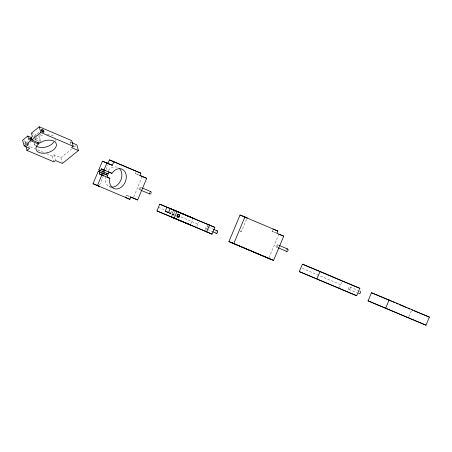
<?xml version="1.0" encoding="UTF-8"?>
<svg xmlns="http://www.w3.org/2000/svg" width="452" height="452" viewBox="0 0 452 452"><rect width="100%" height="100%" fill="white"/><g stroke="black" fill="none" stroke-linecap="round" stroke-linejoin="round"><path stroke-width="0.34" stroke-dasharray="2.26 1.69" d="M105.446 176.506L105.152 178.557A10.503 7.972 -67.8 0 0 111.022 187.139M99.559 185.15L103.271 176.28M106.107 169.506L108.096 164.754M125.47 197.496L126.413 195.241L129.566 196.53M139.182 175.195L135.459 173.613L135.928 172.489M133.769 196.874L142.018 177.156M171.636 215.672L173.438 211.372M172.523 216.192L174.653 211.09M190.857 223.729L192.659 219.429M196.699 226.452L198.439 222.13M205.457 230.605L208.027 224.463M240.402 231.062L241.396 231.469L246.606 219.022M276.381 233.13L272.036 231.283L272.505 230.158M268.951 257.883L278.596 234.831M339.305 287.867L341.961 281.698M408.874 316.739L411.484 310.501M35.821 137.916L40.347 139.928L38.799 140.917L34.403 139.131A1.22 0.588 51.1 0 1 33.877 139.154M35.386 139.843L35.736 139.448L34.51 138.928M25.662 143.041L30.493 139.148M34.16 136.193L39.522 131.882M27.239 144.906L30.838 142.007M34.923 138.713L36.482 137.459M39.081 135.363L41.16 133.69M46.579 153.703L52.353 156.16L54.02 154.816L60.85 157.72L62.421 163.443M70.546 143.832L70.02 141.928L70.857 141.256M60.85 157.72L71.518 149.126M74.184 146.979L75.783 145.691M170.398 213.35L170.246 213.457A1.22 0.927 -67.8 0 1 169.506 213.497L174.489 215.531M169.054 212.773L171.952 213.892A1.22 0.927 -67.8 0 0 171.98 211.875L174.992 213.101M36.951 135.453L39.403 136.493L41.251 135.6A10.503 6.164 -15.4 0 1 43.206 134.967M25.453 142.821L25.979 142.962A1.22 0.588 51.1 0 0 25.594 143.612M174.156 214.954L169.5 212.965L170.506 213.191A1.22 0.927 -67.8 0 1 171.98 211.875M135.459 173.613L139.244 175.161M272.036 231.283L276.285 233.023M109.039 186.506L110.932 187.281M197.648 224.022L180.275 216.632M340.644 284.675L300.885 267.765M240.108 230.938L241.402 231.469M70.02 141.928L71.263 142.453M31.437 133.103L36.341 135.193M33.408 136.973L34.437 137.414M277.449 244.69L278.726 245.233M140.504 187.247L141.781 187.789M276.449 247.074L277.731 247.617M139.51 189.631L140.787 190.173M23.815 140.736L26.849 142.03M26.679 145.239L35.024 148.787M37.589 149.883L44.008 152.612M349.893 286.986L358.21 290.523M208.327 227.09L212.807 229M158.398 207.327L164.89 210.09M169.336 211.982L174.54 214.197M171.873 213.949L174.726 215.163M348.893 289.37L356.571 292.636M207.332 229.475L211.813 231.379M126.413 195.241L129.515 196.563M38.799 140.917L39.431 143.199M55.02 139.352L55.545 141.256M54.02 154.816L55.421 159.901M52.353 156.16L53.929 161.878M39.403 136.493L40.979 142.216M35.736 139.448L36.053 140.595M34.386 143.222L35.437 147.036M28.058 142.544L29.284 146.99M27.363 145.081L27.34 144.572A1.22 0.588 51.1 0 1 27.103 144.979M108.271 170.472A10.503 7.972 -67.8 0 1 118.023 167.545M35.663 145.617A10.503 6.164 -15.4 0 1 34.488 143.753M47.2 134.408A10.503 6.164 -15.4 0 1 54.308 137.199M27.312 144.753A1.712 0.825 51.1 0 1 26.482 145.578M25.058 144.098A1.712 0.825 51.1 0 1 26.069 143.086M34.098 136.764A1.22 0.588 51.1 0 1 34.691 136.171M149.363 192.795A1.294 0.842 -67 0 1 149.623 192.179M215.909 232.096A1.294 0.842 -67 0 1 216.011 231.774M206.75 228.808A1.294 0.842 -67 0 1 205.649 228.356A1.294 0.842 -67 0 1 206.355 226.672A1.294 0.842 -67 0 1 207.451 227.124M207.327 228.057A1.294 0.842 -67 0 1 207.174 228.356M140.205 189.507A1.294 0.842 -67 0 0 140.691 187.371A1.294 0.842 -67 0 0 139.126 188.439A1.294 0.842 -67 0 0 140.205 189.507M277.144 246.95A1.294 0.842 -67 0 0 277.63 244.814A1.294 0.842 -67 0 0 276.07 245.882A1.294 0.842 -67 0 0 277.144 246.95M349.588 289.246A1.294 0.842 -67 0 0 350.074 287.11A1.294 0.842 -67 0 0 348.515 288.178A1.294 0.842 -67 0 0 349.588 289.246"/><path stroke-width="0.68" d="M109.288 172.268L108.265 173.958L98.796 169.963L102.468 161.172L107.932 163.5L109.44 159.895L140.815 173.167L139.871 175.416L146.697 178.32L137.651 199.948L130.826 197.049L129.882 199.298L93.044 183.704L98.231 171.314L99.994 172.037L99.242 173.839L109.859 178.308L109.57 180.359A10.503 7.972 -67.8 0 0 119.774 188.151A10.503 7.972 -67.8 0 0 125.373 172.472A10.503 7.972 -67.8 0 0 112.271 172.794L111.932 173.353L108.107 171.788M99.242 173.839L101.299 174.715L102.05 172.907L107.757 175.331L107.214 177.229L109.859 178.308M111.932 173.353L101.316 168.878L100.559 170.681L98.796 169.963M103.372 169.754L102.615 171.557L103.966 172.133L104.717 170.331L105.61 170.692L101.316 168.878M101.892 174.918L97.462 185.506L96.688 185.218M103.966 169.963L106.887 162.98L112.345 165.302L113.853 161.697M103.401 173.483L102.644 175.286L103.536 175.647L101.304 174.715M166.929 207.123L159.72 204.174L156.951 210.96L212.028 234.125L214.853 227.367L170.161 208.445L168.466 212.502L165.229 211.18L166.929 207.123L190.625 217.073M156.951 210.96L174.252 218.033L177.077 211.27M212.028 234.125L205.202 231.221L206.671 231.819L209.502 225.062L208.027 224.463M228.921 241.611L240.046 215.022L244.899 217.005L233.814 243.504L228.921 241.611L273.579 260.414L283.715 236.17L276.89 233.272L277.833 231.017L240.046 215.022M299.281 271.595L302.45 264.183L320.044 271.375L359.803 288.286L356.696 295.721L299.281 271.595L356.696 295.721M316.937 278.811L320.044 271.375M368.081 300.857L371.471 292.749L389.127 299.964L429.4 317.095L426.004 325.203L368.081 300.857L426.004 325.203M385.737 308.078L389.127 299.964M37.906 142.267L38.38 143.985L36.957 145.561A10.503 6.164 -15.4 0 0 44.262 153.228A10.503 6.164 -15.4 0 0 56.421 144.437A10.503 6.164 -15.4 0 0 42.821 141.318L39.431 143.199L31.674 139.9L31.041 137.611L32.38 136.538L31.437 133.103L39.267 126.797L71.687 140.583L73.264 146.307L71.597 147.646L78.422 150.55L62.421 163.443L55.596 160.539L53.929 161.878L26.967 150.414L25.741 145.962M31.448 137.623L27.77 136.058L22.6 140.222L24.171 145.939L29.634 148.262L26.967 150.414M32.103 139.289L30.041 138.419L28.708 139.493L27.77 136.058M24.171 145.939L30.674 140.702L38.38 143.985M31.674 139.9L40.838 132.515L73.264 146.307M174.896 210.513L173.952 210.14L174.625 210.462M107.757 175.331L98.231 171.314M140.815 173.167L109.44 159.895M272.98 229.034L277.833 231.017M146.697 178.32L139.804 175.461M102.468 161.172L107.293 163.178M107.525 163.302L112.345 165.302M278.861 234.187L283.715 236.17M106.502 173.24L108.265 173.958M214.853 227.367L191.885 217.858M342.209 281.093L359.803 288.286M411.744 309.88L413.004 310.394M414.269 310.908L429.4 317.095M137.651 199.948L130.136 196.829M93.044 183.704L97.852 185.727M125.47 197.496L129.882 199.298M96.965 185.331L99.553 186.427L98.118 185.812M106.887 163.008C103.508 161.635 111.356 164.861 107.926 163.466M245.792 217.412C241.441 215.627 250.453 219.356 246.074 217.553M182.337 213.734L193.173 218.203L191.224 217.327M181.721 213.48L175.896 211.016M71.885 142.719L76.851 144.832L78.422 150.55M279.364 245.509L287.687 249.046M142.425 188.06L150.742 191.603M278.37 247.888L286.687 251.431M141.425 190.445L149.748 193.981M371.471 292.749L391.607 301.314M392.907 301.863L394.856 302.693M396.155 303.247L398.105 304.077M399.404 304.625L406.546 307.665M407.845 308.219L409.794 309.049M302.45 264.183L341.571 280.822M159.72 204.174L190.603 217.31M213.451 229.271L217.288 230.904M165.229 211.18L168.907 212.745M212.451 231.656L216.293 233.288M174.252 218.033L206.671 231.819M231.464 242.543L273.579 260.414M231.424 242.634L271.183 259.544M39.267 126.797L40.838 132.515M30.041 138.419L30.674 140.702M119.701 168.828A10.503 7.972 -67.8 0 1 120.752 180.421A10.503 7.972 -67.8 0 1 111.548 187.19M53.85 142.097A10.503 6.164 -15.4 0 1 36.132 146.002M31.024 139.126A1.22 0.588 51.1 0 1 31.482 139.436M32.877 139.962A1.22 0.588 51.1 0 1 32.651 139.832M41.697 130.978A1.22 0.588 51.1 0 1 42.341 130.21A1.22 0.588 51.1 0 1 43.302 131.927A1.22 0.588 51.1 0 1 41.844 131.244M150.284 191.603A1.294 0.842 -67 0 1 151.166 192.473A1.294 0.842 -67 0 1 150.2 193.981A1.294 0.842 -67 0 1 149.324 193.111M216.83 230.904A1.294 0.842 -67 0 1 217.57 232.413A1.294 0.842 -67 0 1 215.971 232.966M286.76 249.368A1.294 0.842 -67 0 1 288.009 249.363A1.294 0.842 -67 0 1 287.613 251.109A1.294 0.842 -67 0 1 286.365 251.109M359.911 291.297A1.294 0.842 -67 0 1 360.255 293.15A1.294 0.842 -67 0 1 358.73 293.15M171.771 217.152L171.122 216.898L190.343 224.96L171.771 217.152M178.574 216.598A1.22 0.927 -67.8 0 0 178.602 214.581A1.22 0.927 -67.8 0 0 177.127 215.898A1.22 0.927 -67.8 0 0 178.574 216.598M179.082 217.056A1.712 1.299 -67.8 0 0 179.071 214.242A1.712 1.299 -67.8 0 0 177.031 216.135A1.712 1.299 -67.8 0 0 179.082 217.056M41.635 130.447A1.712 0.825 51.1 0 0 43.782 132.193A1.712 0.825 51.1 0 0 42.934 129.803A1.712 0.825 51.1 0 0 41.635 130.447"/></g></svg>
